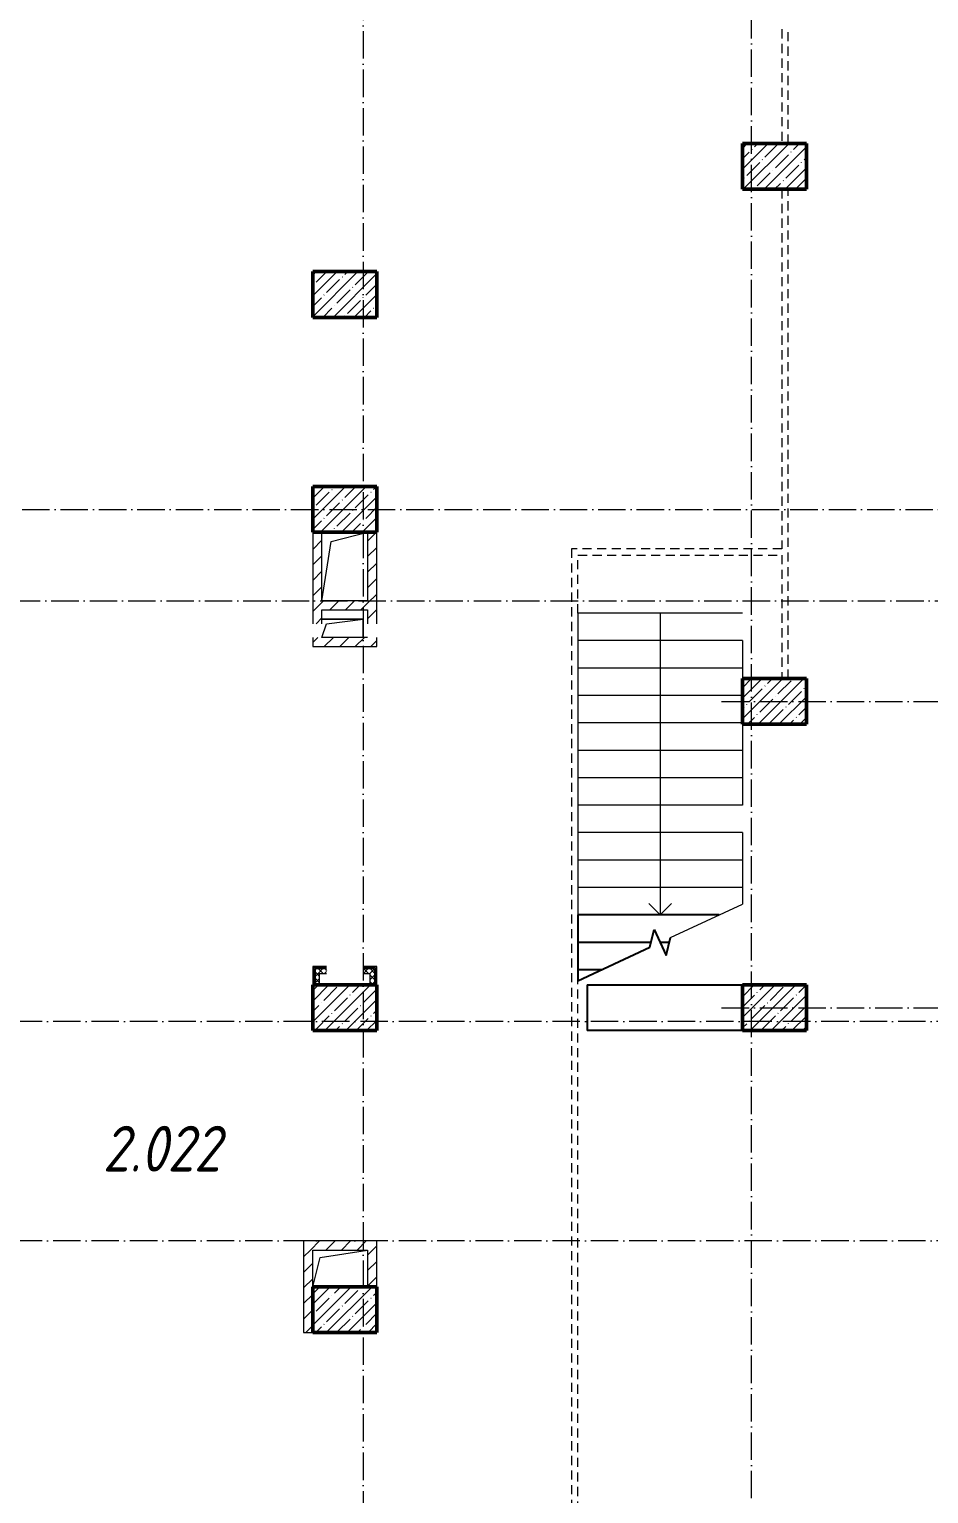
# Model space of a CAD drawing. Header units: millimetres. Extents: x -401725 to 250493, y 305116 to 802890.
# Drawn here: x 69858 to 79695, y 523833 to 539847 of the extents above; entities that cross this region are included whole.
import ezdxf

# ---------------------------------------------------------------- set-up
doc = ezdxf.new("R2010")
doc.units = ezdxf.units.MM
doc.linetypes.add('200_ШТРИХ_ш1п0_6_', pattern=[160, 100, -60])
doc.linetypes.add('50_200_ШТРИХ_1Т_ш5_п1_п1_', pattern=[700, 500, -100, 0, -100])
for name, color, linetype, lineweight in [('A-DETL-____-OTLN-3', 7, '200_ШТРИХ_ш1п0_6_', 9), ('A-FLOR-____-OTLN', 7, 'Continuous', 9), ('A-GENM-____-OTLN', 7, 'Continuous', 9), ('A-WALL-____-MCUT', 7, 'Continuous', 13), ('A-WALL-____-MCUT-1', 7, 'Continuous', 9), ('A-WALL-____-PATT-1', 7, 'Continuous', 9), ('A-WALL-FNSH-MCUT-1', 7, 'Continuous', 9), ('S-COLS-____-MCUT', 7, 'Continuous', 50), ('S-COLS-____-OTLN', 7, 'Continuous', 9), ('S-GRID-____-OTLN-1', 7, '50_200_ШТРИХ_1Т_ш5_п1_п1_', 9), ('S-STRS-____-MBND', 7, 'Continuous', 9), ('S-STRS-____-OTLN-1', 7, 'Continuous', 9), ('Марки помещений', 7, 'Continuous', 9)]:
    doc.layers.add(name, color=color, linetype=linetype, lineweight=lineweight)
doc.layers.add('A-WALL-____-PATT-3', color=9, linetype='Continuous', lineweight=9, true_color=0x808080)
doc.styles.add('ISOCPEUR_I_2', font='isocpeui.ttf', dxfattribs={"width": 0.85, "height": 2.3})
pattern_1 = [(45, (-15591.66, 459015.94), (-84.85281, 84.85281), [])]
pattern_2 = [(45, (-15591.663, 459015.94), (-35.35534, 35.35534), []), (135, (-15591.663, 459015.94), (-35.35534, -35.35534), [])]

# ---------------------------------------------------------------- blocks, each defined once
blk = doc.blocks.new('BSC_Колонна _Прямоугольная - 500х700-V97-АР1_План отверстий 2 этажа в осях 1-64_Ю-ЯЯ')
at = {"layer": 'S-COLS-____-OTLN'}
h = blk.add_hatch(dxfattribs=at)
h.set_pattern_fill('FP_110', color=256, style=0, pattern_type=2)
h.set_pattern_definition([(315, (-70131.04, 93600), (114.04925, 114.04925), []), (315, (-70131.04, 93485.95), (114.04925, 114.04925), [201.613, -40.323, 3.353, -36.97])])
h.paths.add_polyline_path([(-250, -350), (250, -350), (250, 350), (-250, 350)], flags=0)
at = {"layer": 'S-COLS-____-MCUT'}
for p, q in [((250, 350), (-250, 350)), ((-250, 350), (-250, -350)), ((250, -350), (250, 350)), ((-250, -350), (250, -350))]:
    blk.add_line(p, q, dxfattribs=at)
blk = doc.blocks.new('BSC_Колонна _Прямоугольная - 500х700-V98-АР1_План отверстий 2 этажа в осях 1-64_Ю-ЯЯ')
at = {"layer": 'S-COLS-____-OTLN'}
h = blk.add_hatch(dxfattribs=at)
h.set_pattern_fill('FP_111', color=256, style=0, pattern_type=2)
h.set_pattern_definition([(315, (-73481.04, 93600), (114.04925, 114.04925), []), (315, (-73481.04, 93485.95), (114.04925, 114.04925), [201.613, -40.323, 3.353, -36.97])])
h.paths.add_polyline_path([(-250, -350), (250, -350), (250, 350), (-250, 350)], flags=0)
at = {"layer": 'S-COLS-____-MCUT'}
for p, q in [((250, 350), (-250, 350)), ((-250, 350), (-250, -350)), ((250, -350), (250, 350)), ((-250, -350), (250, -350))]:
    blk.add_line(p, q, dxfattribs=at)
blk = doc.blocks.new('BSC_Колонна _Прямоугольная - 500х700-V101-АР1_План отверстий 2 этажа в осях 1-64_Ю-ЯЯ')
at = {"layer": 'S-COLS-____-OTLN'}
h = blk.add_hatch(dxfattribs=at)
h.set_pattern_fill('FP_114', color=256, style=0, pattern_type=2)
h.set_pattern_definition([(315, (-79331.04, 93600), (114.04925, 114.04925), []), (315, (-79331.04, 93485.95), (114.04925, 114.04925), [201.613, -40.323, 3.353, -36.97])])
h.paths.add_polyline_path([(-250, -350), (250, -350), (250, 350), (-250, 350)], flags=0)
at = {"layer": 'S-COLS-____-MCUT'}
for p, q in [((250, 350), (-250, 350)), ((-250, 350), (-250, -350)), ((250, -350), (250, 350)), ((-250, -350), (250, -350))]:
    blk.add_line(p, q, dxfattribs=at)
blk = doc.blocks.new('BSC_Колонна _Прямоугольная - 500х700-V131-АР1_План отверстий 2 этажа в осях 1-64_Ю-ЯЯ')
at = {"layer": 'S-COLS-____-OTLN'}
h = blk.add_hatch(dxfattribs=at)
h.set_pattern_fill('FP_144', color=256, style=0, pattern_type=2)
h.set_pattern_definition([(315, (-66831.04, 88900), (114.04925, 114.04925), []), (315, (-66831.04, 88785.95), (114.04925, 114.04925), [201.613, -40.323, 3.353, -36.97])])
h.paths.add_polyline_path([(-250, -350), (250, -350), (250, 350), (-250, 350)], flags=0)
at = {"layer": 'S-COLS-____-MCUT'}
for p, q in [((250, 350), (-250, 350)), ((-250, 350), (-250, -350)), ((250, -350), (250, 350)), ((-250, -350), (250, -350))]:
    blk.add_line(p, q, dxfattribs=at)
blk = doc.blocks.new('BSC_Колонна _Прямоугольная - 500х700-V134-АР1_План отверстий 2 этажа в осях 1-64_Ю-ЯЯ')
at = {"layer": 'S-COLS-____-OTLN'}
h = blk.add_hatch(dxfattribs=at)
h.set_pattern_fill('FP_147', color=256, style=0, pattern_type=2)
h.set_pattern_definition([(315, (-70131.04, 88900), (114.04925, 114.04925), []), (315, (-70131.04, 88785.95), (114.04925, 114.04925), [201.613, -40.323, 3.353, -36.97])])
h.paths.add_polyline_path([(-250, -350), (250, -350), (250, 350), (-250, 350)], flags=0)
at = {"layer": 'S-COLS-____-MCUT'}
for p, q in [((250, 350), (-250, 350)), ((-250, 350), (-250, -350)), ((250, -350), (250, 350)), ((-250, -350), (250, -350))]:
    blk.add_line(p, q, dxfattribs=at)
blk = doc.blocks.new('BSC_Колонна _Прямоугольная - 500х700-V137-АР1_План отверстий 2 этажа в осях 1-64_Ю-ЯЯ')
at = {"layer": 'S-COLS-____-OTLN'}
h = blk.add_hatch(dxfattribs=at)
h.set_pattern_fill('FP_150', color=256, style=0, pattern_type=2)
h.set_pattern_definition([(315, (-75581.04, 88900), (114.04925, 114.04925), []), (315, (-75581.04, 88785.95), (114.04925, 114.04925), [201.613, -40.323, 3.353, -36.97])])
h.paths.add_polyline_path([(-250, -350), (250, -350), (250, 350), (-250, 350)], flags=0)
at = {"layer": 'S-COLS-____-MCUT'}
for p, q in [((250, 350), (-250, 350)), ((-250, 350), (-250, -350)), ((250, -350), (250, 350)), ((-250, -350), (250, -350))]:
    blk.add_line(p, q, dxfattribs=at)
blk = doc.blocks.new('BSC_Колонна _Прямоугольная - 500х700-V140-АР1_План отверстий 2 этажа в осях 1-64_Ю-ЯЯ')
at = {"layer": 'S-COLS-____-OTLN'}
h = blk.add_hatch(dxfattribs=at)
h.set_pattern_fill('FP_153', color=256, style=0, pattern_type=2)
h.set_pattern_definition([(315, (-77931.04, 88900), (114.04925, 114.04925), []), (315, (-77931.04, 88785.95), (114.04925, 114.04925), [201.613, -40.323, 3.353, -36.97])])
h.paths.add_polyline_path([(-250, -350), (250, -350), (250, 350), (-250, 350)], flags=0)
at = {"layer": 'S-COLS-____-MCUT'}
for p, q in [((250, 350), (-250, 350)), ((-250, 350), (-250, -350)), ((250, -350), (250, 350)), ((-250, -350), (250, -350))]:
    blk.add_line(p, q, dxfattribs=at)
blk = doc.blocks.new('AR_Отверстие прямоугольное _в плите_ - AR_Отверстие прямоугольное _в плите_-30552529-АР1_План отверстий 2 этажа в осях 1-64_Ю-ЯЯ')
at = {"layer": 'A-GENM-____-OTLN'}
for p, q in [((-150, 275), (250, 375)), ((-250, -375), (-150, 275))]:
    blk.add_line(p, q, dxfattribs=at)
blk = doc.blocks.new('AR_Отверстие прямоугольное _в плите_ - AR_Отверстие прямоугольное _в плите_-30552531-АР1_План отверстий 2 этажа в осях 1-64_Ю-ЯЯ')
at = {"layer": 'A-GENM-____-OTLN'}
for p, q in [((-220, 120), (300, 200)), ((-300, -200), (-220, 120))]:
    blk.add_line(p, q, dxfattribs=at)
blk = doc.blocks.new('AR_Отверстие прямоугольное _в плите_ - AR_Отверстие прямоугольное _в плите_-30553087-АР1_План отверстий 2 этажа в осях 1-64_Ю-ЯЯ')
at = {"layer": 'A-GENM-____-OTLN'}
for p, q in [((225, 100), (-225, 100)), ((-225, -100), (-175, 50)), ((-175, 50), (225, 100)), ((225, -100), (225, 100))]:
    blk.add_line(p, q, dxfattribs=at)
blk = doc.blocks.new('2этаж')
at = {"layer": 'S-GRID-____-OTLN-1', "color": 251, "ltscale": 0.6, "true_color": 0x636466}
for p, q in [((73508.3, 549908.8), (73508.3, 498997)), ((77758.3, 498997), (77758.3, 549908.8)), ((33650.4, 534597), (88482.7, 534597)), ((18845.8, 533597), (88482.7, 533597)), ((77429.6, 532497), (88482.7, 532497)), ((77429.6, 529147), (88288.5, 529147)), ((88482.7, 528997), (33650.4, 528997)), ((88482.7, 526597), (-20260.4, 526597))]:
    blk.add_line(p, q, dxfattribs=at)

msp = doc.modelspace()

# ---------------------------------------------------------------- hatches: boundary and pattern name
at = {"layer": 'A-WALL-____-PATT-1'}
h = msp.add_hatch(dxfattribs=at)
h.set_pattern_fill('FP_4', color=256, style=0, pattern_type=2)
h.set_pattern_definition(pattern_1)
h.paths.add_polyline_path([(72958.3366, 533346.983), (73058.3366, 533346.983), (73058.3366, 534346.983), (72958.3366, 534346.983)], flags=0)
h = msp.add_hatch(dxfattribs=at)
h.set_pattern_fill('FP_4', color=256, style=0, pattern_type=2)
h.set_pattern_definition(pattern_1)
h.paths.add_polyline_path([(73620.8366, 533346.983), (73658.3366, 533346.983), (73658.3366, 534346.983), (73558.3366, 534346.983), (73558.3366, 533346.983), (73608.3366, 533346.983)], flags=0)
h = msp.add_hatch(dxfattribs=at)
h.set_pattern_fill('FP_4', color=256, style=0, pattern_type=2)
h.set_pattern_definition(pattern_1)
h.paths.add_polyline_path([(73558.3366, 533496.983), (73558.3366, 533596.983), (73058.3366, 533596.983), (73058.3366, 533496.983)], flags=0)
h = msp.add_hatch(dxfattribs=at)
h.set_pattern_fill('FP_4', color=256, style=0, pattern_type=2)
h.set_pattern_definition(pattern_1)
h.paths.add_polyline_path([(73058.3366, 533096.983), (73658.3366, 533096.983), (73658.3366, 533196.983), (72958.3366, 533196.983), (72958.3366, 533096.983)], flags=0)
h = msp.add_hatch(dxfattribs=at)
h.set_pattern_fill('FP_4', color=256, style=0, pattern_type=2)
h.set_pattern_definition(pattern_1)
h.paths.add_polyline_path([(73558.3366, 526496.983), (73658.3366, 526496.983), (73658.3366, 526596.983), (72858.3366, 526596.983), (72858.3366, 526496.983), (72958.3366, 526496.983)], flags=0)
h = msp.add_hatch(dxfattribs=at)
h.set_pattern_fill('FP_4', color=256, style=0, pattern_type=2)
h.set_pattern_definition(pattern_1)
h.paths.add_polyline_path([(72958.3366, 525596.983), (72958.3366, 526496.983), (72858.3366, 526496.983), (72858.3366, 525596.983)], flags=0)
h = msp.add_hatch(dxfattribs=at)
h.set_pattern_fill('FP_4', color=256, style=0, pattern_type=2)
h.set_pattern_definition(pattern_1)
h.paths.add_polyline_path([(73658.3366, 526096.983), (73658.3366, 526496.983), (73558.3366, 526496.983), (73558.3366, 526096.983)], flags=0)
at = {"layer": 'A-WALL-____-PATT-3'}
h = msp.add_hatch(dxfattribs=at)
h.set_pattern_fill('FP_7', color=256, style=0, pattern_type=2)
h.set_pattern_definition(pattern_2)
h.paths.add_polyline_path([(72983.3366, 529521.983), (73108.3366, 529521.983), (73108.3366, 529571.983), (72983.3366, 529571.983)], flags=0)
h.paths.add_polyline_path([(73633.3366, 529521.983), (73633.3366, 529571.983), (73508.3366, 529571.983), (73508.3366, 529521.983), (73583.3366, 529521.983)], flags=0)
h = msp.add_hatch(dxfattribs=at)
h.set_pattern_fill('FP_7', color=256, style=0, pattern_type=2)
h.set_pattern_definition(pattern_2)
h.paths.add_polyline_path([(73033.3366, 529396.983), (73033.3366, 529521.983), (72983.3366, 529521.983), (72983.3366, 529396.983)], flags=0)
h = msp.add_hatch(dxfattribs=at)
h.set_pattern_fill('FP_7', color=256, style=0, pattern_type=2)
h.set_pattern_definition(pattern_2)
h.paths.add_polyline_path([(73633.3366, 529396.983), (73633.3366, 529521.983), (73583.3366, 529521.983), (73583.3366, 529396.983)], flags=0)

# ---------------------------------------------------------------- linework, layer by layer
for p, q in [((75858.3366, 530161.983), (75858.3366, 529861.983)), ((77401.6887, 530161.983), (75858.3366, 530161.983)), ((77401.6887, 530161.983), (75858.3366, 530161.983)), ((76645.0482, 529809.1557), (76692.3025, 530003.5935)), ((76692.3025, 530003.5935), (76824.3707, 529720.3724)), ((76824.3707, 529720.3724), (76871.6251, 529914.8102)), ((75858.3366, 529861.983), (75858.3366, 529561.983)), ((76657.8868, 529861.983), (75858.3366, 529861.983)), ((76657.8868, 529861.983), (75858.3366, 529861.983)), ((75858.3366, 529442.3061), (76645.0482, 529809.1557)), ((76858.7865, 529861.983), (76758.3366, 529861.983)), ((76858.7865, 529861.983), (76758.3366, 529861.983)), ((75858.3366, 529561.983), (75858.3366, 529442.3061)), ((76114.9846, 529561.983), (75858.3366, 529561.983)), ((76114.9846, 529561.983), (75858.3366, 529561.983)), ((75958.3366, 529396.983), (77658.3366, 529396.983)), ((75958.3366, 529396.983), (75958.3366, 528896.983)), ((77658.3366, 528896.983), (75958.3366, 528896.983))]:
    msp.add_line(p, q)
at = {"layer": 'A-DETL-____-OTLN-3'}
for p, q in [((78088.3366, 539846.983), (78088.3366, 538596.983)), ((78158.3366, 538596.983), (78158.3366, 539846.983)), ((78088.3366, 538096.983), (78088.3366, 534166.983)), ((78158.3366, 532746.983), (78158.3366, 538096.983)), ((75788.3366, 534166.983), (75788.3366, 523576.983)), ((78088.3366, 534166.983), (75788.3366, 534166.983)), ((75858.3366, 533461.983), (75858.3366, 534096.983)), ((75858.3366, 534096.983), (78088.3366, 534096.983)), ((78088.3366, 534096.983), (78088.3366, 532746.983)), ((75858.3366, 523646.983), (75858.3366, 529442.3061))]:
    msp.add_line(p, q, dxfattribs=at)
at = {"layer": 'A-FLOR-____-OTLN'}
for p, q in [((73058.3366, 533396.983), (73508.3366, 533396.983)), ((73508.3366, 533396.983), (73508.3366, 533196.983))]:
    msp.add_line(p, q, dxfattribs=at)
at = {"layer": 'A-WALL-____-MCUT'}
for p, q in [((73108.3366, 529571.983), (72983.3366, 529571.983)), ((72983.3366, 529571.983), (72983.3366, 529396.983)), ((73633.3366, 529571.983), (73508.3366, 529571.983)), ((73633.3366, 529571.983), (73633.3366, 529396.983)), ((73033.3366, 529521.983), (73108.3366, 529521.983)), ((73033.3366, 529396.983), (73033.3366, 529521.983)), ((73508.3366, 529521.983), (73583.3366, 529521.983)), ((73583.3366, 529521.983), (73583.3366, 529396.983))]:
    msp.add_line(p, q, dxfattribs=at)
at = {"layer": 'A-WALL-____-MCUT-1'}
for p, q in [((73108.3366, 529584.483), (72970.8366, 529584.483)), ((72970.8366, 529584.483), (72970.8366, 529396.983)), ((73645.8366, 529584.483), (73508.3366, 529584.483)), ((73645.8366, 529584.483), (73645.8366, 529396.983))]:
    msp.add_line(p, q, dxfattribs=at)
at = {"layer": 'A-WALL-FNSH-MCUT-1'}
for p, q in [((72958.3366, 534346.983), (72958.3366, 533346.983)), ((73058.3366, 533596.983), (73058.3366, 534346.983)), ((73558.3366, 534346.983), (73558.3366, 533596.983)), ((73658.3366, 533346.983), (73658.3366, 534346.983)), ((73558.3366, 533596.983), (73058.3366, 533596.983)), ((73058.3366, 533346.983), (73058.3366, 533496.983)), ((73058.3366, 533496.983), (73558.3366, 533496.983)), ((73558.3366, 533496.983), (73558.3366, 533346.983)), ((72958.3366, 533196.983), (72958.3366, 533096.983)), ((72958.3366, 533096.983), (73658.3366, 533096.983)), ((73558.3366, 533196.983), (73058.3366, 533196.983)), ((73658.3366, 533096.983), (73658.3366, 533196.983)), ((73108.3366, 529596.983), (72958.3366, 529596.983)), ((72958.3366, 529596.983), (72958.3366, 529396.983)), ((73658.3366, 529596.983), (73508.3366, 529596.983)), ((73658.3366, 529396.983), (73658.3366, 529596.983)), ((73658.3366, 526596.983), (72858.3366, 526596.983)), ((72858.3366, 526596.983), (72858.3366, 525596.983)), ((73658.3366, 526096.983), (73658.3366, 526596.983)), ((72958.3366, 526496.983), (73558.3366, 526496.983)), ((72958.3366, 526096.983), (72958.3366, 526496.983)), ((73558.3366, 526496.983), (73558.3366, 526096.983)), ((72858.3366, 525596.983), (72958.3366, 525596.983))]:
    msp.add_line(p, q, dxfattribs=at)
at = {"layer": 'S-STRS-____-MBND'}
msp.add_line((76871.6251, 529914.8102), (77658.3366, 530281.6598), dxfattribs=at)
at = {"layer": 'S-STRS-____-OTLN-1'}
for p, q in [((77658.3366, 533461.983), (75858.3366, 533461.983)), ((75858.3366, 533461.983), (75858.3366, 533161.983)), ((77658.3366, 533461.983), (75858.3366, 533461.983)), ((76758.3366, 533461.983), (76758.3366, 533161.983)), ((75858.3366, 533161.983), (75858.3366, 532861.983)), ((77658.3366, 533161.983), (75858.3366, 533161.983)), ((77658.3366, 533161.983), (75858.3366, 533161.983)), ((76758.3366, 533161.983), (76758.3366, 532861.983)), ((77658.3366, 533161.983), (77658.3366, 532861.983)), ((75858.3366, 532861.983), (75858.3366, 532561.983)), ((77658.3366, 532861.983), (75858.3366, 532861.983)), ((77658.3366, 532861.983), (75858.3366, 532861.983)), ((76758.3366, 532861.983), (76758.3366, 532561.983)), ((77658.3366, 532861.983), (77658.3366, 532746.983)), ((75858.3366, 532561.983), (75858.3366, 532261.983)), ((77658.3366, 532561.983), (75858.3366, 532561.983)), ((77658.3366, 532561.983), (75858.3366, 532561.983)), ((76758.3366, 532561.983), (76758.3366, 532261.983)), ((75858.3366, 532261.983), (75858.3366, 531961.983)), ((77658.3366, 532261.983), (75858.3366, 532261.983)), ((77658.3366, 532261.983), (75858.3366, 532261.983)), ((76758.3366, 532261.983), (76758.3366, 531961.983)), ((77658.3366, 532246.983), (77658.3366, 531961.983)), ((75858.3366, 531961.983), (75858.3366, 531661.983)), ((77658.3366, 531961.983), (75858.3366, 531961.983)), ((77658.3366, 531961.983), (75858.3366, 531961.983)), ((76758.3366, 531961.983), (76758.3366, 531661.983)), ((77658.3366, 531961.983), (77658.3366, 531661.983)), ((75858.3366, 531661.983), (75858.3366, 531361.983)), ((77658.3366, 531661.983), (75858.3366, 531661.983)), ((77658.3366, 531661.983), (75858.3366, 531661.983)), ((76758.3366, 531661.983), (76758.3366, 531361.983)), ((77658.3366, 531661.983), (77658.3366, 531361.983)), ((75858.3366, 531361.983), (75858.3366, 531061.983)), ((77658.3366, 531361.983), (75858.3366, 531361.983)), ((77658.3366, 531361.983), (75858.3366, 531361.983)), ((76758.3366, 531361.983), (76758.3366, 531061.983)), ((75858.3366, 531061.983), (75858.3366, 530761.983)), ((77658.3366, 531061.983), (75858.3366, 531061.983)), ((77658.3366, 531061.983), (75858.3366, 531061.983)), ((76758.3366, 531061.983), (76758.3366, 530761.983)), ((77658.3366, 531061.983), (77658.3366, 530761.983)), ((75858.3366, 530761.983), (75858.3366, 530461.983)), ((77658.3366, 530761.983), (75858.3366, 530761.983)), ((77658.3366, 530761.983), (75858.3366, 530761.983)), ((76758.3366, 530761.983), (76758.3366, 530461.983)), ((77658.3366, 530761.983), (77658.3366, 530461.983)), ((75858.3366, 530461.983), (75858.3366, 530161.983)), ((77658.3366, 530461.983), (75858.3366, 530461.983)), ((77658.3366, 530461.983), (75858.3366, 530461.983)), ((76758.3366, 530461.983), (76758.3366, 530161.983)), ((77658.3366, 530461.983), (77658.3366, 530281.6598)), ((76758.3366, 530161.983), (76633.3366, 530286.983)), ((76758.3366, 530161.983), (76883.3366, 530286.983))]:
    msp.add_line(p, q, dxfattribs=at)

# ---------------------------------------------------------------- block references
at = {"color": 18, "true_color": 0x000000}
msp.add_blockref('2этаж', (0, 0), dxfattribs=at)
at = {"rotation": 89.9999999999999}
msp.add_blockref('BSC_Колонна _Прямоугольная - 500х700-V97-АР1_План отверстий 2 этажа в осях 1-64_Ю-ЯЯ', (78008.3366, 529146.983), dxfattribs=at)
at = {"layer": 'A-GENM-____-OTLN'}
for name, p in [('AR_Отверстие прямоугольное _в плите_ - AR_Отверстие прямоугольное _в плите_-30552529-АР1_План отверстий 2 этажа в осях 1-64_Ю-ЯЯ', (73308.3366, 533971.983)), ('AR_Отверстие прямоугольное _в плите_ - AR_Отверстие прямоугольное _в плите_-30553087-АР1_План отверстий 2 этажа в осях 1-64_Ю-ЯЯ', (73283.3366, 533296.983)), ('AR_Отверстие прямоугольное _в плите_ - AR_Отверстие прямоугольное _в плите_-30552531-АР1_План отверстий 2 этажа в осях 1-64_Ю-ЯЯ', (73258.3366, 526296.983))]:
    msp.add_blockref(name, p, dxfattribs=at)
at = {"layer": 'S-COLS-____-OTLN', "rotation": 89.9999999999999}
for name, p in [('BSC_Колонна _Прямоугольная - 500х700-V101-АР1_План отверстий 2 этажа в осях 1-64_Ю-ЯЯ', (78008.3366, 538346.983)), ('BSC_Колонна _Прямоугольная - 500х700-V140-АР1_План отверстий 2 этажа в осях 1-64_Ю-ЯЯ', (73308.3366, 536946.9825)), ('BSC_Колонна _Прямоугольная - 500х700-V137-АР1_План отверстий 2 этажа в осях 1-64_Ю-ЯЯ', (73308.3366, 534596.983)), ('BSC_Колонна _Прямоугольная - 500х700-V98-АР1_План отверстий 2 этажа в осях 1-64_Ю-ЯЯ', (78008.3366, 532496.983)), ('BSC_Колонна _Прямоугольная - 500х700-V134-АР1_План отверстий 2 этажа в осях 1-64_Ю-ЯЯ', (73308.3366, 529146.983)), ('BSC_Колонна _Прямоугольная - 500х700-V131-АР1_План отверстий 2 этажа в осях 1-64_Ю-ЯЯ', (73308.3366, 525846.983))]:
    msp.add_blockref(name, p, dxfattribs=at)

# ---------------------------------------------------------------- texts
at = {"layer": 'Марки помещений', "insert": (70660.6863, 527856.3196), "char_height": 500, "width": 785.65375, "attachment_point": 1, "style": 'ISOCPEUR_I_2'}
msp.add_mtext('2.022', dxfattribs=at)

doc.saveas('drawing.dxf')
